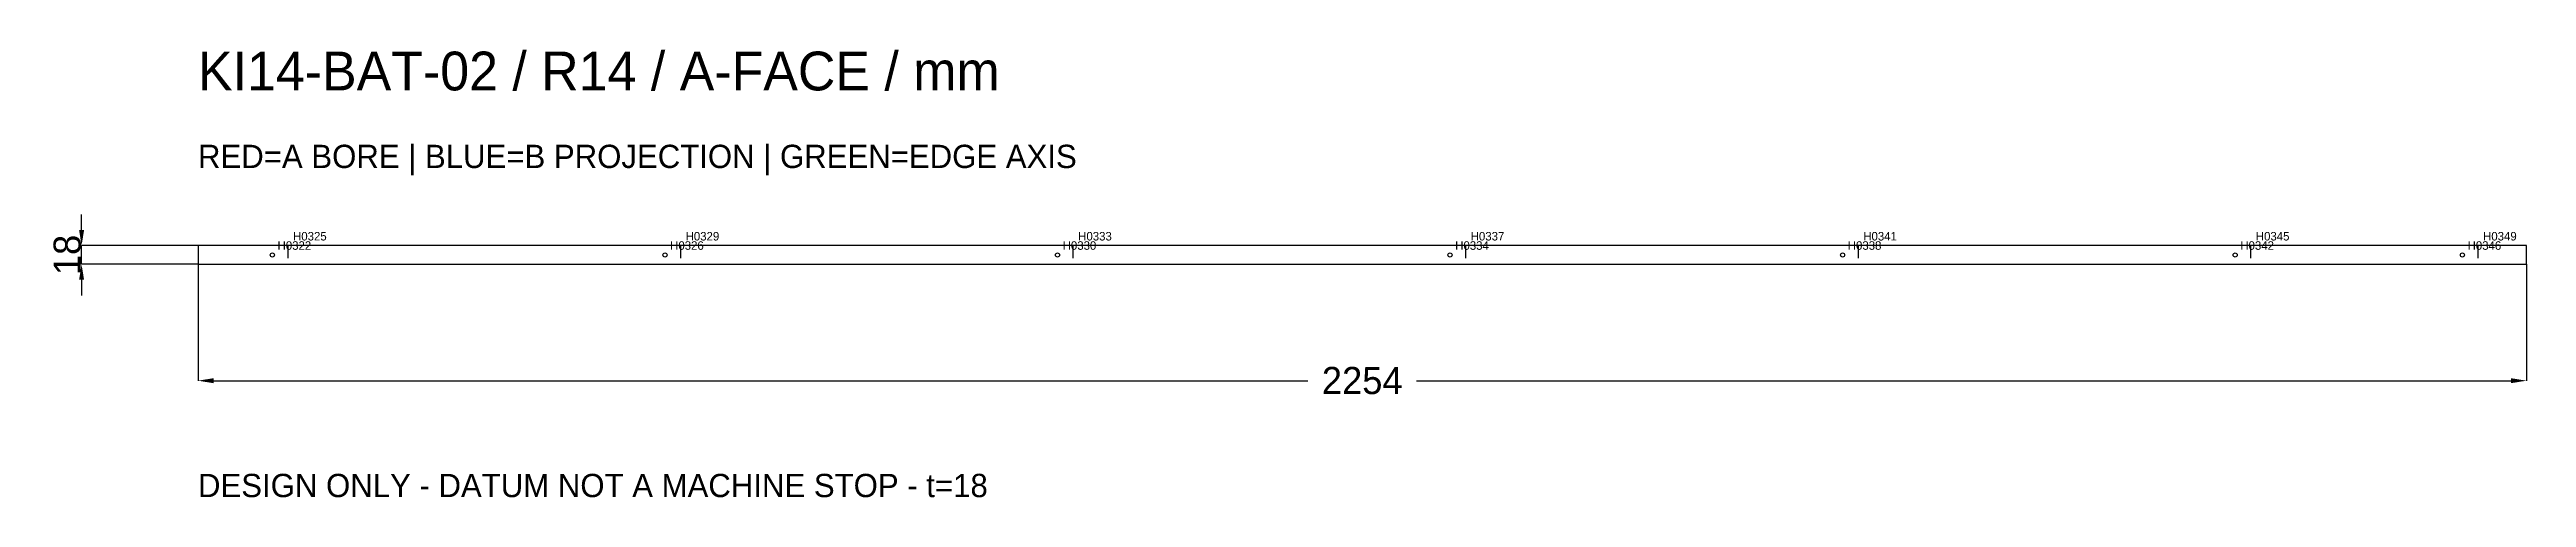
# Model space of a CAD drawing. Header units: millimetres. Extents: x -144 to 2254, y -226 to 208.
import ezdxf

# ---------------------------------------------------------------- set-up
doc = ezdxf.new("R2010")
doc.units = ezdxf.units.MM
for name, color, linetype in [('BORE_A', 1, 'Continuous'), ('CONTOUR', 7, 'Continuous'), ('EDGE_BORE', 3, 'Continuous'), ('TEXT', 7, 'Continuous')]:
    doc.layers.add(name, color=color, linetype=linetype)
doc.dimstyles.get("Standard").update_dxf_attribs({"dimtxt": 2.5, "dimasz": 2.5, "dimexe": 1.25, "dimexo": 0.625, "dimtad": 1, "dimcen": 2.5, "dimazin": 3, "dimtfac": 1, "dimtmove": 0, "dimatfit": 3})

# ---------------------------------------------------------------- blocks, each defined once
blk = doc.blocks.new('_CLOSEDFILLED')
at = {"color": 0, "linetype": 'BYBLOCK'}
blk.add_solid([(-1, 0.16), (0, 0), (-1, -0.16)], dxfattribs=at)
blk = doc.blocks.new('*D1')
at = {"color": 2}
for p, q in [((0, 0), (0, -112.7)), ((2254, 0), (2254, -112.7)), ((15, -112.7), (1074.4, -112.7)), ((1179.6, -112.7), (2239, -112.7))]:
    blk.add_line(p, q, dxfattribs=at)
at = {"layer": 'Defpoints'}
for p in [(0, 0), (2254, 0), (0, -112.7)]:
    blk.add_point(p, dxfattribs=at)
at = {"color": 2, "xscale": 15.026666666666669, "yscale": 15.026666666666669, "rotation": 180}
blk.add_blockref('_CLOSEDFILLED', (0, -112.7), dxfattribs=at)
at = {"color": 2, "xscale": 15.026666666666669, "yscale": 15.026666666666669}
blk.add_blockref('_CLOSEDFILLED', (2254, -112.7), dxfattribs=at)
at = {"color": 7, "insert": (1127, -112.7), "char_height": 26.3, "attachment_point": 5}
blk.add_mtext('2254', dxfattribs=at)
blk = doc.blocks.new('*D2')
at = {"color": 2}
for p, q in [((-112.7, 33), (-112.7, 48.1)), ((0, 18), (-112.7, 18)), ((-112.7, 0), (-112.7, 18)), ((0, 0), (-112.7, 0)), ((-112.7, -15), (-112.7, -30.1))]:
    blk.add_line(p, q, dxfattribs=at)
at = {"layer": 'Defpoints'}
for p in [(-112.7, 0), (0, 18), (0, 0)]:
    blk.add_point(p, dxfattribs=at)
at = {"color": 2, "xscale": 15.026666666666669, "yscale": 15.026666666666669}
for p, rotation in [((-112.7, 18), 270), ((-112.7, 0), 90)]:
    blk.add_blockref('_CLOSEDFILLED', p, dxfattribs=dict(at, rotation=rotation))
at = {"color": 7, "insert": (-126.5, 9), "char_height": 26.3, "attachment_point": 5, "rotation": 90}
blk.add_mtext('18', dxfattribs=at)

msp = doc.modelspace()

# ---------------------------------------------------------------- linework, layer by layer
at = {"layer": 'BORE_A'}
for centre in [(72, 9), (452, 9), (832, 9), (1212, 9), (1592, 9), (1972, 9), (2192, 9)]:
    msp.add_circle(centre, 2, dxfattribs=at)
at = {"layer": 'CONTOUR'}
msp.add_lwpolyline([(0, 0), (2254, 0), (2254, 18), (0, 18)], close=True, dxfattribs=at)
at = {"layer": 'EDGE_BORE'}
for p, q in [((87, 18), (87, 6)), ((467, 18), (467, 6)), ((847, 18), (847, 6)), ((1227, 18), (1227, 6)), ((1607, 18), (1607, 6)), ((1987, 18), (1987, 6)), ((2207, 18), (2207, 6))]:
    msp.add_line(p, q, dxfattribs=at)

# ---------------------------------------------------------------- texts
at = {"layer": 'TEXT'}
for s, height, p in [('KI14-BAT-02 / R14 / A-FACE / mm', 37.56667, (0, 168.267)), ('RED=A BORE | BLUE=B PROJECTION | GREEN=EDGE AXIS', 22.54, (0, 93.133)), ('H0325', 8.2647, (92, 23)), ('H0329', 8.2647, (472, 23)), ('H0333', 8.2647, (852, 23)), ('H0337', 8.2647, (1232, 23)), ('H0341', 8.2647, (1612, 23)), ('H0345', 8.2647, (1992, 23)), ('H0349', 8.2647, (2212, 23)), ('H0322', 8.2647, (77, 14)), ('H0326', 8.2647, (457, 14)), ('H0330', 8.2647, (837, 14)), ('H0334', 8.2647, (1217, 14)), ('H0338', 8.2647, (1597, 14)), ('H0342', 8.2647, (1977, 14)), ('H0346', 8.2647, (2197, 14)), ('DESIGN ONLY - DATUM NOT A MACHINE STOP - t=18', 22.54, (0, -225.4))]:
    msp.add_text(s, height=height, dxfattribs=at).set_placement(p)

# ---------------------------------------------------------------- dimensions: what is measured, and where the dimension line sits
dim = msp.add_linear_dim(base=(-112.7, 0), p1=(0, 0), p2=(0, 18), angle=90, dimstyle='Standard', override={"dimtxt": 26.296667, "dimasz": 15.026667, "dimdec": 2, "dimclrd": 2, "dimclre": 2, "dimclrt": 7})
dim.commit()
dim.dimension.update_dxf_attribs({"geometry": '*D2', "text_midpoint": (-126.473, 9)})
dim = msp.add_linear_dim(base=(0, -112.7), p1=(0, 0), p2=(2254, 0), dimstyle='Standard', override={"dimtxt": 26.296667, "dimasz": 15.026667, "dimdec": 2, "dimclrd": 2, "dimclre": 2, "dimclrt": 7})
dim.commit()
dim.dimension.update_dxf_attribs({"geometry": '*D1', "text_midpoint": (1127, -112.7)})

doc.saveas('drawing.dxf')
